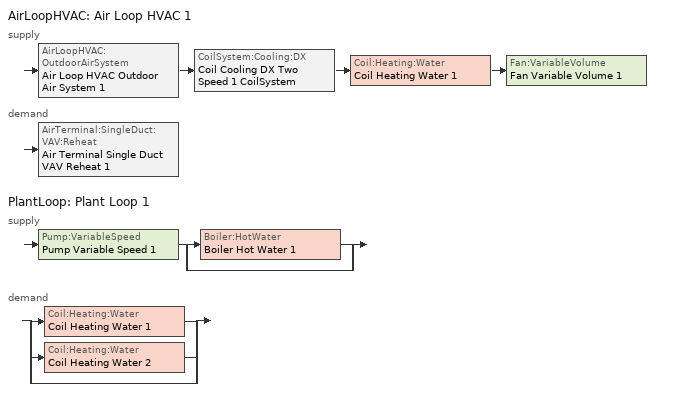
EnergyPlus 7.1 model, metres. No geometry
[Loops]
AirLoopHVAC 'Air Loop HVAC 1'
 supply: AirLoopHVAC:OutdoorAirSystem 'Air Loop HVAC Outdoor Air System 1' > CoilSystem:Cooling:DX 'Coil Cooling DX Two Speed 1 CoilSystem' > Coil:Heating:Water 'Coil Heating Water 1' > Fan:VariableVolume 'Fan Variable Volume 1'
 demand: AirTerminal:SingleDuct:VAV:Reheat 'Air Terminal Single Duct VAV Reheat 1'
PlantLoop 'Plant Loop 1'
 supply: Pump:VariableSpeed 'Pump Variable Speed 1' > split
  | Boiler:HotWater 'Boiler Hot Water 1'
  | bypass
 demand: split
  | Coil:Heating:Water 'Coil Heating Water 1'
  | Coil:Heating:Water 'Coil Heating Water 2'
  | bypass
[Site:Location]
Chicago Ohare Intl Ap_IL_USA Design_Conditions: 41.98, -87.92, -6, 201
[SizingPeriod:DesignDay]
Chicago Ohare Intl Ap Ann Htg Wind 99.6% Condns WS=>MCDB: 1, 21, WinterDesignDay, -3.5, 0, DefaultMultipliers, , Wetbulb, -3.5, , , , , 98934, 12.4, 270, No, No, No, ASHRAEClearSky, , , , , 0
Chicago Ohare Intl Ap Ann Hum_n 99.6% Condns DP=>MCDB: 1, 21, WinterDesignDay, -19.2, 0, DefaultMultipliers, , Dewpoint, -25.7, , , , , 98934, 4.9, 270, No, No, No, ASHRAEClearSky, , , , , 0
Chicago Ohare Intl Ap Ann Clg .4% Condns WB=>MDB: 7, 21, SummerDesignDay, 31.2, 10.5, DefaultMultipliers, , Wetbulb, 25.5, , , , , 98934, 5.2, 230, No, No, No, ASHRAETau, , , 0.455, 2.05
Chicago Ohare Intl Ap Ann Clg 1% Condns DP=>MDB: 7, 21, SummerDesignDay, 27.7, 10.5, DefaultMultipliers, , Dewpoint, 22.9, , , , , 98934, 5.2, 230, No, No, No, ASHRAETau, , , 0.455, 2.05
Chicago Ohare Intl Ap Ann Clg 1% Condns DB=>MWB: 7, 21, SummerDesignDay, 31.6, 10.5, DefaultMultipliers, , Wetbulb, 23, , , , , 98934, 5.2, 230, No, No, No, ASHRAETau, , , 0.455, 2.05
Chicago Ohare Intl Ap Ann Hum_n 99% Condns DP=>MCDB: 1, 21, WinterDesignDay, -15.7, 0, DefaultMultipliers, , Dewpoint, -22.1, , , , , 98934, 4.9, 270, No, No, No, ASHRAEClearSky, , , , , 0
Chicago Ohare Intl Ap Ann Clg 1% Condns WB=>MDB: 7, 21, SummerDesignDay, 29.6, 10.5, DefaultMultipliers, , Wetbulb, 24.5, , , , , 98934, 5.2, 230, No, No, No, ASHRAETau, , , 0.455, 2.05
Chicago Ohare Intl Ap Ann Htg Wind 99% Condns WS=>MCDB: 1, 21, WinterDesignDay, -3.2, 0, DefaultMultipliers, , Wetbulb, -3.2, , , , , 98934, 11.4, 270, No, No, No, ASHRAEClearSky, , , , , 0
Chicago Ohare Intl Ap Ann Clg .4% Condns DP=>MDB: 7, 21, SummerDesignDay, 28.9, 10.5, DefaultMultipliers, , Dewpoint, 23.8, , , , , 98934, 5.2, 230, No, No, No, ASHRAETau, , , 0.455, 2.05
Chicago Ohare Intl Ap Ann Clg 2% Condns WB=>MDB: 7, 21, SummerDesignDay, 28.1, 10.5, DefaultMultipliers, , Wetbulb, 23.5, , , , , 98934, 5.2, 230, No, No, No, ASHRAETau, , , 0.455, 2.05
Chicago Ohare Intl Ap Ann Clg .4% Condns DB=>MWB: 7, 21, SummerDesignDay, 33.3, 10.5, DefaultMultipliers, , Wetbulb, 23.7, , , , , 98934, 5.2, 230, No, No, No, ASHRAETau, , , 0.455, 2.05
Chicago Ohare Intl Ap Ann Clg 2% Condns Enth=>MDB: 7, 21, SummerDesignDay, 28.2, 10.5, DefaultMultipliers, , Enthalpy, , , , 70900, , 98934, 5.2, 230, No, No, No, ASHRAETau, , , 0.455, 2.05
Chicago Ohare Intl Ap Ann Htg 99.6% Condns DB: 1, 21, WinterDesignDay, -20, 0, DefaultMultipliers, , Wetbulb, -20, , , , , 98934, 4.9, 270, No, No, No, ASHRAEClearSky, , , , , 0
Chicago Ohare Intl Ap Ann Clg 2% Condns DB=>MWB: 7, 21, SummerDesignDay, 30.1, 10.5, DefaultMultipliers, , Wetbulb, 22.1, , , , , 98934, 5.2, 230, No, No, No, ASHRAETau, , , 0.455, 2.05
Chicago Ohare Intl Ap Ann Clg 1% Condns Enth=>MDB: 7, 21, SummerDesignDay, 29.6, 10.5, DefaultMultipliers, , Enthalpy, , , , 75100, , 98934, 5.2, 230, No, No, No, ASHRAETau, , , 0.455, 2.05
Chicago Ohare Intl Ap Ann Clg .4% Condns Enth=>MDB: 7, 21, SummerDesignDay, 31.4, 10.5, DefaultMultipliers, , Enthalpy, , , , 79200, , 98934, 5.2, 230, No, No, No, ASHRAETau, , , 0.455, 2.05
Chicago Ohare Intl Ap Ann Clg 2% Condns DP=>MDB: 7, 21, SummerDesignDay, 26.5, 10.5, DefaultMultipliers, , Dewpoint, 21.9, , , , , 98934, 5.2, 230, No, No, No, ASHRAETau, , , 0.455, 2.05
Chicago Ohare Intl Ap Ann Htg 99% Condns DB: 1, 21, WinterDesignDay, -16.6, 0, DefaultMultipliers, , Wetbulb, -16.6, , , , , 98934, 4.9, 270, No, No, No, ASHRAEClearSky, , , , , 0
[Building]
Building 1
[AirLoopHVAC]
Air Loop HVAC 1: Air Loop HVAC 1 Controllers, AvailabilityManagerAssignmentList {76255790-5d36-4fa9-8be8-32cfffcfd9a3}, AutoSize, BranchList {2f49ea07-ae5c-490e-bebc-d40973c9d865}, , Node 1, Node 4, Node 3, Node 2
[Sizing:System]
Air Loop HVAC 1: Sensible, Autosize, 0.3, 7, 0.008, 12.8, 0.008, 12.8, 16.7, NonCoincident, Yes, Yes, 0.0085, 0.008, DesignDay, 0, DesignDay, 0, ZoneSum
[Controller:WaterCoil]
Controller Water Coil 1: Temperature, Normal, Flow, Node 10, Node 16, Autosize, Autosize, 1e-07
[AvailabilityManager:Scheduled]
AvailabilityManager:Scheduled {68e8a093-2ab6-493c-8a27-abb3fa129d3b}: Schedule:Compact {8befb0c9-d8ec-45bd-b819-fb407796bd46}
AvailabilityManager:Scheduled {8bb2329f-33cf-47f5-b2ae-fd4c32a3b64d}: Schedule:Compact {e36a011f-74b3-41c6-a074-500f85354747}
[AirLoopHVAC:OutdoorAirSystem]
Air Loop HVAC Outdoor Air System 1: AirLoopHVAC:ControllerList {001631ef-164e-424f-8366-bb6f84562d20}, AirLoopHVAC:OutdoorAirSystem:EquipmentList {506b6706-6ca7-47ea-810b-4d9d21fea5d2}, AvailabilityManagerAssignmentList {c63870ac-28fd-46ad-aa05-17143077d780}
[Controller:OutdoorAir]
Controller Outdoor Air 1: Node 7, Node 1, Node 8, Node 6, Autosize, Autosize, FixedDryBulb, ModulateFlow, 30, 64000, , , -100, NoLockout, FixedMinimum, , , , , , No, , , Yes, BypassWhenOAFlowGreaterThanMinimum
[OutdoorAir:Mixer]
OutdoorAir:Mixer {59572069-ae03-46bb-b63f-75ca96da6b26}: Node 8, Node 6, Node 7, Node 1
[SetpointManager:MixedAir]
Setpoint Manager Mixed Air 3: Temperature, Node 2, Node 10, Node 2, Node 8
Setpoint Manager Mixed Air 2: Temperature, Node 2, Node 10, Node 2, Node 9
Setpoint Manager Mixed Air 1: Temperature, Node 2, Node 10, Node 2, Node 10
[CoilSystem:Cooling:DX]
Coil Cooling DX Two Speed 1 CoilSystem: Always_On, Node 8, Node 9, Node 9, Coil:Cooling:DX:TwoSpeed, Coil Cooling DX Two Speed 1
[Coil:Cooling:DX:TwoSpeed]
Coil Cooling DX Two Speed 1: Always_On, Autosize, Autosize, 5.5, Autosize, Node 8, Node 9, Curve Biquadratic 1, Curve Quadratic 1, Curve Biquadratic 2, Curve Quadratic 2, Curve Quadratic 3, Autosize, 0.69, 6.6, Autosize, Curve Biquadratic 3, Curve Biquadratic 4, , AirCooled, 0, , , 0, , , , , 10, 2
[Coil:Heating:Water]
Coil Heating Water 1: Always_On, Autosize, Autosize, Node 16, Node 22, Node 9, Node 10, UFactorTimesAreaAndDesignWaterFlowRate, Autosize, 82.2, 16.6, 71.1, 32.2, 0.5
Coil Heating Water 2: Always_On, Autosize, Autosize, Node 24, Node 25, Air Terminal Single Duct VAV Reheat 1 Damper Outlet, Node 5, UFactorTimesAreaAndDesignWaterFlowRate, Autosize, 82.2, 16.6, 71.1, 32.2, 0.5
[Fan:VariableVolume]
Fan Variable Volume 1: Always_On, 0.5, 500, AutoSize, FixedFlowRate, 0, 0, 0.93, 1, 0.0407599, 0.088045, -0.0729261, 0.94374, 0, Node 10, Node 2
[SetpointManager:Scheduled]
Setpoint Manager Scheduled 1: Temperature, Deck_Temperature, Node 2
Setpoint Manager Scheduled 2: Temperature, Hot_Water_Temperature, Node 12
[AirTerminal:SingleDuct:VAV:Reheat]
Air Terminal Single Duct VAV Reheat 1: Always_On, Air Terminal Single Duct VAV Reheat 1 Damper Outlet, Node 23, Autosize, Constant, 0.3, 0.3, , Coil:Heating:Water, Coil Heating Water 2, Autosize, 0, Node 5, 0.001, Normal, Autocalculate, Autocalculate, 35
[PlantLoop]
Plant Loop 1: Water, , Plant Loop 1 Operation Scheme List, Node 12, 100, 0, Autosize, 0, Autocalculate, Node 11, Node 12, Plant Loop 1 Supply Branches, Plant Loop 1 Supply Connector List, Node 14, Node 15, Plant Loop 1 Demand Branches, Plant Loop 1 Demand Connector List, Optimal
[PlantEquipmentOperationSchemes]
Plant Loop 1 Operation Scheme List: PlantEquipmentOperation:HeatingLoad, Plant Loop 1 Heating Operation Scheme, Plant Loop 1 On Schedule
[PlantEquipmentOperation:HeatingLoad]
Plant Loop 1 Heating Operation Scheme: 0, 1000000000, Plant Loop 1 Heating Equipment List
[PlantEquipmentList]
Plant Loop 1 Heating Equipment List: Boiler:HotWater, Boiler Hot Water 1
[Sizing:Plant]
Plant Loop 1: Heating, 82, 11
[Pump:VariableSpeed]
Pump Variable Speed 1: Node 11, Node 17, Autosize, 179352, Autosize, 0.9, 0, 0, 1, 0, 0, 0, Intermittent
[Boiler:HotWater]
Boiler Hot Water 1: NaturalGas, Autosize, 0.66, , , 82, Autosize, 0, 1, 1, Node 13, Node 18, 99, ConstantFlow, 0, 1
[Schedule:Day:Interval]
Always_On_Default; Always_On_Summer_Design_Day; Always_On_Winter_Design_Day: OnOff, No, 24:00, 1
Hot_Water_Temperature_Winter_Design_Day; Hot_Water_Temperature_Default; Hot_Water_Temperature_Summer_Design_Day: Temperature 1, No, 24:00, 67
Deck_Temperature_Winter_Design_Day; Deck_Temperature_Default; Deck_Temperature_Summer_Design_Day: Temperature, No, 24:00, 12.8
[Schedule:Week:Daily]
Schedule:Week:Daily {8b526f47-d641-41ef-9d93-5e750d149d2d}: Hot_Water_Temperature_Default, Hot_Water_Temperature_Default, Hot_Water_Temperature_Default, Hot_Water_Temperature_Default, Hot_Water_Temperature_Default, Hot_Water_Temperature_Default, Hot_Water_Temperature_Default, Hot_Water_Temperature_Default, Hot_Water_Temperature_Summer_Design_Day, Hot_Water_Temperature_Winter_Design_Day, Hot_Water_Temperature_Default, Hot_Water_Temperature_Default
Schedule:Week:Daily {16049800-4c33-47e5-a61f-8497a80f5401}: Always_On_Default, Always_On_Default, Always_On_Default, Always_On_Default, Always_On_Default, Always_On_Default, Always_On_Default, Always_On_Default, Always_On_Summer_Design_Day, Always_On_Winter_Design_Day, Always_On_Default, Always_On_Default
Schedule:Week:Daily {09318a68-882d-475a-8119-d13d084bff26}: Deck_Temperature_Default, Deck_Temperature_Default, Deck_Temperature_Default, Deck_Temperature_Default, Deck_Temperature_Default, Deck_Temperature_Default, Deck_Temperature_Default, Deck_Temperature_Default, Deck_Temperature_Summer_Design_Day, Deck_Temperature_Winter_Design_Day, Deck_Temperature_Default, Deck_Temperature_Default
[Schedule:Year]
Hot_Water_Temperature: Temperature 1, Schedule:Week:Daily {8b526f47-d641-41ef-9d93-5e750d149d2d}, 1, 1, 12, 31
Always_On: OnOff, Schedule:Week:Daily {16049800-4c33-47e5-a61f-8497a80f5401}, 1, 1, 12, 31
Deck_Temperature: Temperature, Schedule:Week:Daily {09318a68-882d-475a-8119-d13d084bff26}, 1, 1, 12, 31
[Schedule:Compact]
Schedule:Compact {8befb0c9-d8ec-45bd-b819-fb407796bd46}; Schedule:Compact {e36a011f-74b3-41c6-a074-500f85354747}; Plant Loop 1 On Schedule: Through: 12/31, For: AllDays, Until: 24:00, 1
[Curve:Biquadratic]
Curve Biquadratic 1: 0.42415, 0.04426, -0.00042, 0.00333, -8e-05, -0.00021, 17, 22, 13, 46
Curve Biquadratic 2: 1.23649, -0.02431, 0.00057, -0.01434, 0.00063, -0.00038, 17, 22, 13, 46
Curve Biquadratic 3; Curve Biquadratic 4: 0, 0, 0, 0, 0, 0, 0, 1, 0, 1
[Curve:Quadratic]
Curve Quadratic 1: 0.77136, 0.34053, -0.11088, 0.75918, 1.13877
Curve Quadratic 2: 1.2055, -0.32953, 0.12308, 0.75918, 1.13877
Curve Quadratic 3: 0.771, 0.229, 0, 0, 1
